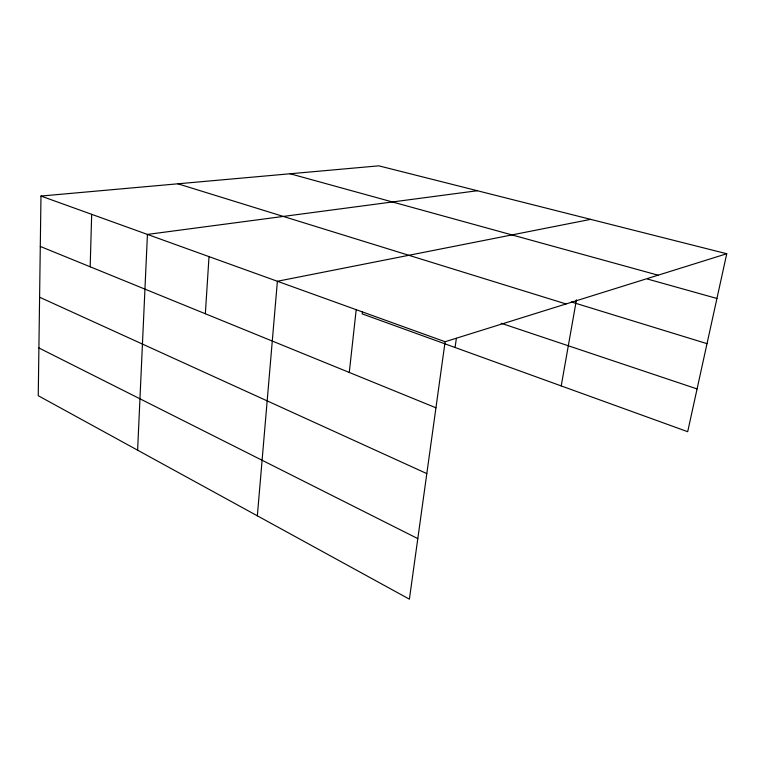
<?xml version="1.0" encoding="UTF-8"?>
<svg xmlns="http://www.w3.org/2000/svg" width="765" height="765" viewBox="0 0 765 765"><rect width="100%" height="100%" fill="white"/><g stroke="black" fill="none" stroke-linecap="round" stroke-linejoin="round"><path stroke-width="1.15" d="M726.75 253.741L378.809 165.833L40.975 196.05L38.25 395.715L409.399 599.167L445.106 341.735L726.75 253.741L687.687 431.699L362.199 313.88L362.457 311.565M90.174 266.794L91.685 214.334M137.614 450.183L147.435 234.425L477.341 190.724M205.345 313.755L209.017 256.629M257.346 515.82L277.389 281.271L590.676 219.354M349.28 372.45L356.194 309.682M455.07 347.501L456.38 338.312M561.214 385.914L576.437 299.823M290.098 173.76L658.082 275.19M647.458 279.034L716.929 298.465M571.273 301.945L707.013 343.657M177.872 183.801L566.033 303.954M501.19 323.27L697.078 388.936M40.975 196.05L445.106 341.735M40.287 246.445L435.945 407.793M39.589 297.222L426.813 473.602M38.9 347.951L417.795 538.608"/></g></svg>
